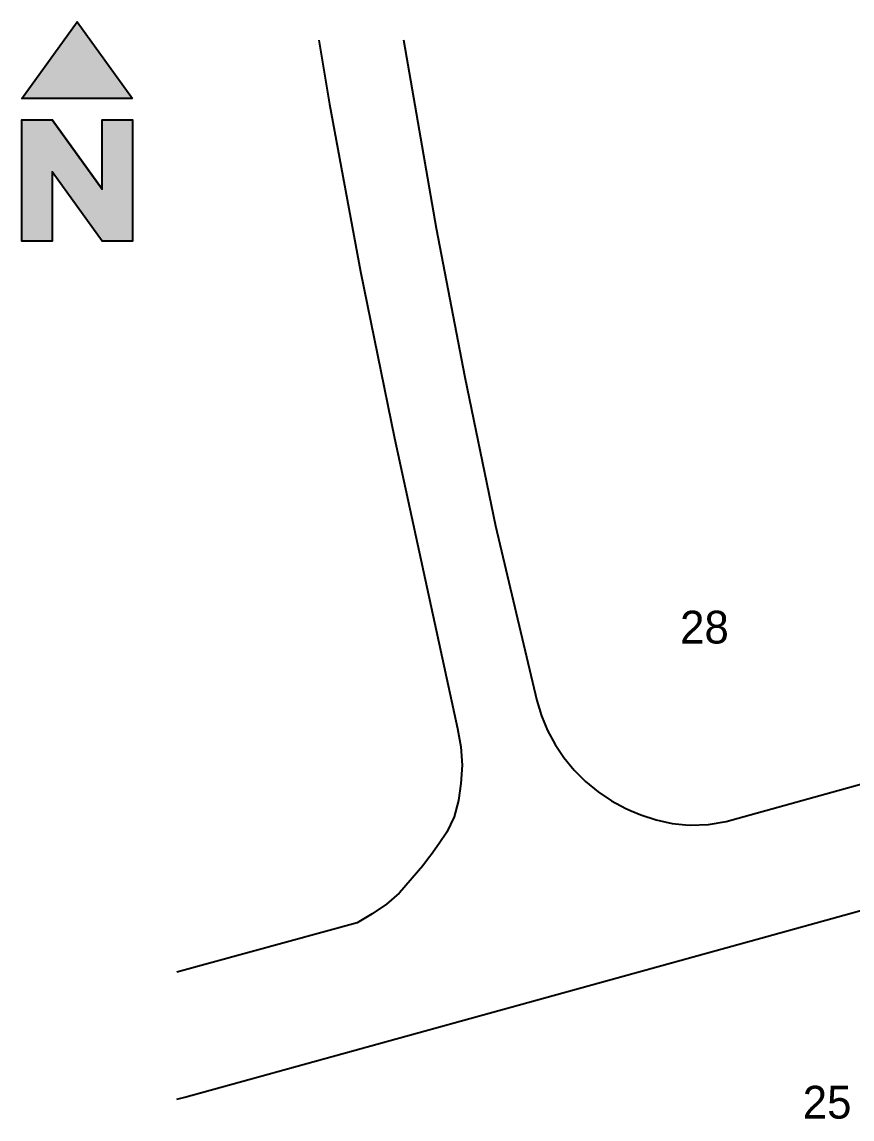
# Model space of a CAD drawing. Header units: millimetres. Extents: x 172500 to 842273, y -2500 to 360123.
# Drawn here: x 722318 to 772999, y 293160 to 360123 of the extents above; entities that cross this region are included whole.
import ezdxf
from ezdxf.enums import TextEntityAlignment as Align

# ---------------------------------------------------------------- set-up
doc = ezdxf.new("R2010")
doc.units = ezdxf.units.MM
for name, color, linetype in [('2A - Text', 2, 'Continuous'), ('A2 - 9 (0.05mm)', 9, 'Continuous'), ('A2 - Elevation - Windoors', 2, 'Continuous')]:
    doc.layers.add(name, color=color, linetype=linetype)
doc.styles.get("Standard").update_dxf_attribs({"font": ''})
doc.styles.get('Standard').set_extended_font_data('Poppins Light')

msp = doc.modelspace()

# ---------------------------------------------------------------- hatches: boundary and pattern name
at = {"layer": 'A2 - 9 (0.05mm)'}
h = msp.add_hatch(color=253, dxfattribs=at)
h.dxf.hatch_style = 1
h.paths.add_polyline_path([(729058.4, 355446.1), (722318.5, 355446.1), (725688.5, 360123.4)])
h.paths.add_polyline_path([(724165.3, 354139.7), (727211.6, 349911.7), (727211.6, 354139.7), (729058.4, 354139.7), (729058.4, 346752.4), (727211.6, 346752.4), (724165.3, 350980.4), (724165.3, 346752.4), (722318.5, 346752.4), (722318.5, 354139.7), (724165.3, 354139.7), (727211.6, 349911.7)])

# ---------------------------------------------------------------- linework, layer by layer
at = {"layer": 'A2 - 9 (0.05mm)', "color": 253}
for points in [[(729059.4, 355445.7), (722319.5, 355445.7), (725689.4, 360123.1)], [(724165.3, 354139.7), (727211.6, 349911.7), (727211.6, 354139.7), (729058.4, 354139.7), (729058.4, 346752.4), (727211.6, 346752.4), (724165.3, 350980.4), (724165.3, 346752.4), (722318.5, 346752.4), (722318.5, 354139.7), (724165.3, 354139.7), (727211.6, 349911.7)]]:
    msp.add_lwpolyline(points, close=True, dxfattribs=at)
at = {"layer": 'A2 - Elevation - Windoors'}
for points in [[(740438.5, 359016.7), (741100.3, 355098.2), (742990.3, 344888.2), (745060.3, 334718.2), (748920.3, 316998.2), (749120.3, 315888.2), (749190.3, 314758.2), (749120.3, 313638.2), (748970.3, 312608.2), (748700.3, 311608.2), (748260.3, 310678.2), (747800.3, 309978.2), (747310.3, 309288.2), (747210.3, 309168.2)], [(745608, 359030), (747610.3, 347538.2), (749350.3, 338438.2), (751230.3, 329368.2), (753760.3, 318698.2), (754040.3, 317768.2), (754410.3, 316868.2), (754870.3, 316018.2), (755400.3, 315218.2), (756030.3, 314458.2), (756730.3, 313758.2), (757490.3, 313128.2), (758310.3, 312588.2), (759190.3, 312118.2), (759510.3, 311978.2)], [(762820.3, 311128.2), (763110.3, 311098.2), (764230.3, 311138.2), (765320.3, 311328.2), (810410.3, 323828.2), (819120.3, 326088.2), (819900.3, 326608.2), (820640.3, 327188.2), (821090.3, 327598.2)], [(731780.1, 294368), (732260.3, 294498.2), (753800.3, 300438.2), (767790.3, 304298.2), (790640.3, 310638.2), (814610.3, 317048.2), (837670.3, 323378.2), (842273.1, 324666.9)], [(759510.3, 311978.2), (760100.3, 311728.2), (761040.3, 311418.2), (761570.3, 311308.2)], [(761570.3, 311308.2), (762010.3, 311208.2), (762820.3, 311128.2)], [(747210.3, 309168.2), (746790.3, 308618.2), (745360.3, 306968.2), (745340.3, 306938.2)], [(745340.3, 306938.2), (744570.3, 306278.2), (743700.3, 305678.2), (742790.3, 305138.2), (731780.1, 302125.1)]]:
    msp.add_lwpolyline(points, dxfattribs=at)

# ---------------------------------------------------------------- texts
at = {"layer": '2A - Text'}
for s, p in [('28', (763987.8, 321585.8)), ('25', (771475.1, 292588.7))]:
    msp.add_text(s, height=2000, dxfattribs=at).set_placement(p, align=Align.BOTTOM_CENTER)

doc.saveas('drawing.dxf')
